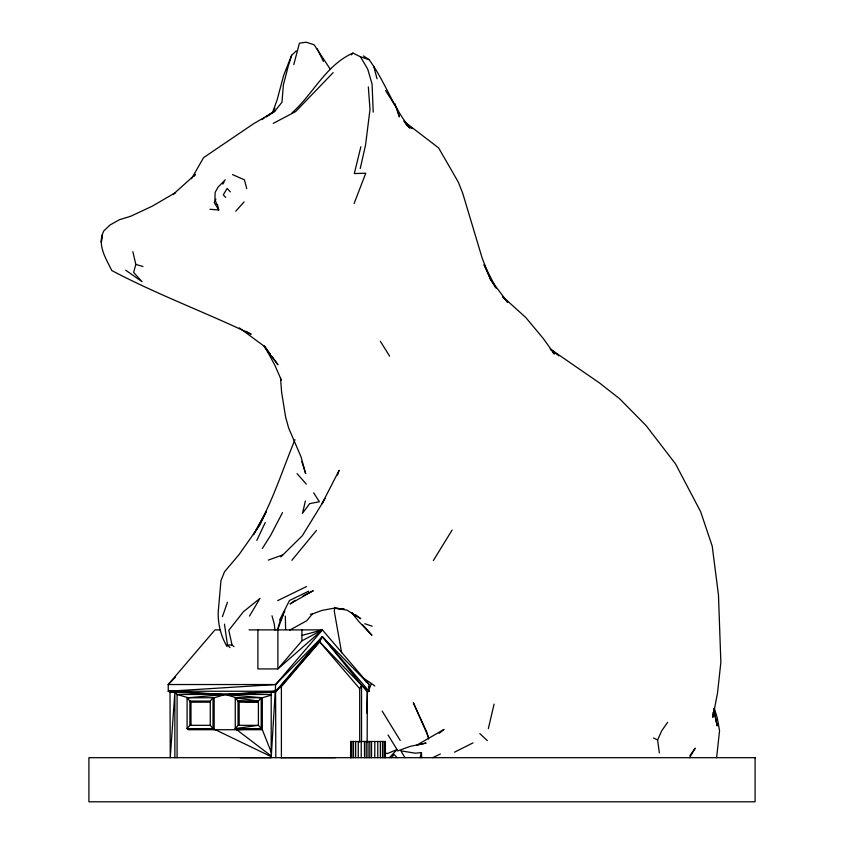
<?xml version="1.0" encoding="UTF-8"?>
<svg xmlns="http://www.w3.org/2000/svg" width="844" height="844" viewBox="0 0 844 844"><rect width="100%" height="100%" fill="white"/><g stroke="black" fill="none" stroke-linecap="round" stroke-linejoin="round"><path stroke-width="1.27" d="M367.161 741.918L367.34 692.038L322.387 636.714L275.65 684.537L168.294 691.247L168.209 684.537L214.967 629.888L220.21 629.888M249.033 629.888L322.387 629.888L369.144 684.537L369.05 691.247L367.34 692.038L366.729 713.043M712.958 712.505L712.853 717.368L717.527 692.935L720.86 662.371L718.466 594.967L712.209 546.089L700.625 511.675L675.58 463.989L646.135 425.64L619.739 398.853L599.44 382.902L550.172 348.952M302.141 635.374L322.387 629.888L275.65 684.537L271.198 757.68L271.198 692.259L275.735 691.247L281.4 685.275L319.623 641.841L322.387 636.714L369.144 684.537M334.562 608.651L334.287 611.256L341.641 652.771M716.619 757.68L719.552 730.661L717.294 718.065L714.404 708.485M360.251 168.505L365.536 145.115L369.999 109.435L368.343 86.911M305.401 500.977L302.49 513.342L309.611 503.657L319.391 501.737L313.63 492.822M488.328 728.646L494.088 704.096M293.796 64.598L299.42 43.171L306.193 42.2L314.126 44.795L330.415 69.419M360.852 146.772L354.322 173.558L365.768 173.22L354.1 203.552M420.112 757.68L421.441 752.605L415.311 753.186L400.879 750.854L405.004 757.68M132.856 251.66L135.831 264.404L133.637 272.422L142.087 281.738L125.672 270.164M279.375 623.336L277.381 630.373L283.447 614.21M296.212 50.925L291.644 55.25L288.205 66.307L283.362 84.991L281.991 102.187L274.711 111.366L266.208 116.915M337.505 475.077L339.119 470.361L321.997 503.752L302.321 535.729L280.841 556.924M222.457 616.626L227.437 602.268M294.936 439.692C281.864 471.574 271.504 505.229 253.453 534.663L266.43 511.274L259.815 525.095L239.105 554.508L224.451 571.873L220.949 580.651L218.227 611.921C217.794 623.906 220.97 636.313 227.047 646.599M366.243 682.184L364.65 678.977L371.413 683.492L369.429 688.609L368.374 686.467M291.644 55.25L283.584 75.644L277.085 100.003L272.623 112.21L266.229 116.672M273.477 111.63L274.965 107.969M659.354 752.943L657.603 739.966L661.749 730.756L667.615 722.327M279.712 622.165L284.871 610.982M256.829 540.35L265.227 522.563M279.596 620.076L289.481 600.485L308.746 591.159M215.906 199.163L214.197 202.465L218.754 210.008L209.977 209.27M282.518 512.593L270.597 535.434L262.357 548.431M359.702 742.076L359.702 688.683L361.527 685.275L319.623 641.841L280.398 687.681M280.166 687.543L322.387 636.714L369.05 691.247L361.527 685.275L361.527 741.897M222.911 184.108L224.103 181.924M325.077 498.424L321.997 503.752L323.516 501.684M689.611 757.68L695.192 748.217L689.875 755.58M249.497 616.099L259.994 598.385L243.441 611.71L228.798 630.289L232.058 645.09L234.041 646.631M191.514 178.696L203.573 157.649L253.548 123.751L274.711 111.366M433.362 560.532L452.131 530.032M194.078 176.238L195.555 174.275L173.147 194.384M355.641 614.875L360.768 618.715L347 610.138L334.498 608.081L344.183 609.03L333.823 608.239L322.018 610.381L312.354 613.968L306.72 620.751L289.745 630.088M291.824 560.342L316.458 530.422M391.416 757.68L394.116 754.409L396.996 757.68M322.387 636.714L275.735 691.247L225.264 694.464L214.154 697.756L187.094 697.756L187.094 728.615L213.026 728.615L210.262 725.323L210.262 701.079L213.026 697.756L213.026 728.615L271.051 756.562M187.094 697.756L189.889 701.079L189.889 725.323L187.094 728.615L188.223 729.722L262.326 729.722L271.494 752.816M271.367 756.119L235.265 728.615L238.05 725.323L238.05 701.079L235.265 697.756L262.326 697.756L270.956 695.192M351.421 54.871L352.94 53.088L360.451 56.791L369.113 59.66C384.906 81.182 393.209 107.367 409.931 128.088L406.059 124.574M277.876 629.888L277.876 668.923L322.387 629.888L301.92 640.849L277.876 668.923L257.895 668.923L257.895 629.888M275.819 757.68L275.598 692.038L281.4 685.275L281.4 757.68M235.761 211.211L244.116 201.874M389.39 757.68L397.028 749.546L388.029 734.945M225.306 179.74L218.09 187.125L215.125 192.348L214.956 199.332L216.634 204.174M175.552 677.036L168.209 684.537L275.65 684.537M333.116 72.658L295.664 111.556L273.256 123.372M292.013 112.874C313.251 93.958 325.784 65.125 352.94 53.088M439.154 733.309L444.049 729.416L416.968 745.041L426.104 743.058L410.205 746.36L397.598 750.949M173.02 194.584L174.729 193.234M295.242 600.274L290.009 603.977L313.261 590.694L303.028 595.906M261.967 119.637L264.098 118.16M175.584 192.569L152.163 206.221L130.651 216.275L119.373 219.735L109.847 225.105L103.612 231.15L101.934 235.792L101.354 242.26L102.156 234.991C98.558 247.492 106.513 259.688 111.809 270.555C157.058 294.451 205.071 312.217 251.164 334.235L245.815 331.281M454.515 752.183L473.041 742.868M277.687 600.622L306.541 586.548M432.645 757.68L440.357 754.009M397.028 749.546L387.544 753.523L385.096 753.059M268.286 560.099L282.571 554.983M310.37 614.284L312.354 613.968M236.362 729.722L261.197 728.615L261.197 697.756L258.401 701.079L235.265 697.756L235.265 728.615L258.401 725.323L262.326 729.722L262.326 697.756L225.264 694.464L168.294 691.247L170.013 692.038L225.264 694.464L275.598 692.038M276.03 691.247L168.294 691.247L174.866 692.259L177.092 694.464L188.223 697.756L225.264 694.464L236.362 697.756M270.818 694.464L177.092 694.464L177.092 757.701M210.262 701.079L189.889 701.079L190.987 702.187L190.987 725.323M239.158 725.323L239.158 702.187L238.05 701.079L258.401 701.079L258.401 725.323L238.05 725.323M190.987 702.187L210.093 702.187M239.158 702.187L258.253 702.187M189.889 725.323L210.262 725.323M235.265 728.615L261.197 728.615M350.566 741.496L385.486 741.496M240.171 757.701L270.871 757.68M280.841 757.68L335.237 757.701M224.472 624.18L227.479 644.964L232.058 645.09M238.05 701.079L258.264 702.113M135.831 264.404L142.963 266.504M364.808 623.727L372.13 626.174M232.501 174.592L244.401 179.793L246.743 188.634M653.583 737.994L657.603 739.966M363.426 55.915L369.113 59.66M239.358 327.915L263.275 345.534L278.003 364.798L271.873 356.263M371.413 683.492L374.789 685.982M406.281 124.173L412.262 128.605L404.339 122.127M550.858 349.838L553.886 352.148M403.77 121.198L438.627 147.922L458.303 182.093L462.723 193.287L482.262 258.401L490.607 279.617L495.47 287.414M551.016 349.49L558.96 355.915M502.781 296.75L525.728 317.46L543.23 338.444L554.36 354.005L552.461 352.222M479.825 733.626L487.336 740.621M225.717 197.422L223.28 194.869L227.131 188.434L230.359 191.904M227.479 644.964L230.001 647.633M351.916 612.723L355.398 616.647M362.371 624.497L371.951 635.289L358.869 621.638L351.832 612.733M297.077 473.621L306.298 484.097M502.623 296.571L507.677 302.384L490.607 279.617L484.034 264.678L496.377 288.49M319.623 641.841L359.702 688.683M264.984 346.662L270.344 354.132M385.571 90.508L396.669 108.148L399.412 116.894L394.823 103.464M380.306 341.229L389.611 356.136M382.163 711.081L400.225 740.452M360.451 56.791L367.72 69.134L372.067 84.052L373.217 112.094M264.214 345.597L274.68 364.861L281.411 380.148M317.196 48.804L323.421 61.412M428.267 736.538L413.338 702.757L426.621 731.759L428.604 739.08M301.762 461.457L305.655 473.621L300.991 456.752L288.722 428.224L285.631 417.189L281.622 392.228L280.503 377.912M271.99 615.782L274.289 623.969L274.933 630.088M373.639 66.022L377.046 78.798M217.414 204.396L218.754 210.008M713.57 709.308L717.168 725.945L713.824 708.854M421.441 752.605L421.726 757.68M285.335 616.12L285.631 629.571M170.013 692.038L170.245 757.701L174.866 692.259L174.866 757.701M385.402 741.496L385.402 757.68M385.117 741.496L385.117 757.68M384.104 741.496L384.104 757.68M382.501 741.496L382.501 757.68M380.359 741.496L380.359 757.68M377.796 741.496L377.796 757.68M374.799 741.496L374.799 757.68M371.539 741.496L371.539 757.68M369.82 741.496L369.82 757.68M368.016 741.496L368.016 757.68M366.233 741.496L366.233 757.68M364.492 741.496L364.492 757.68M361.221 741.496L361.221 757.68M358.257 741.496L358.257 757.68M355.662 741.496L355.662 757.68M353.52 741.496L353.52 757.68M351.916 741.496L351.916 757.68M350.904 741.496L350.904 757.68M350.65 741.496L350.566 757.68M301.92 629.888L301.92 640.849M214.154 697.756L214.154 729.722M755.095 757.68L88.905 757.68L88.905 801.8L755.095 801.8L755.095 757.68"/></g></svg>
